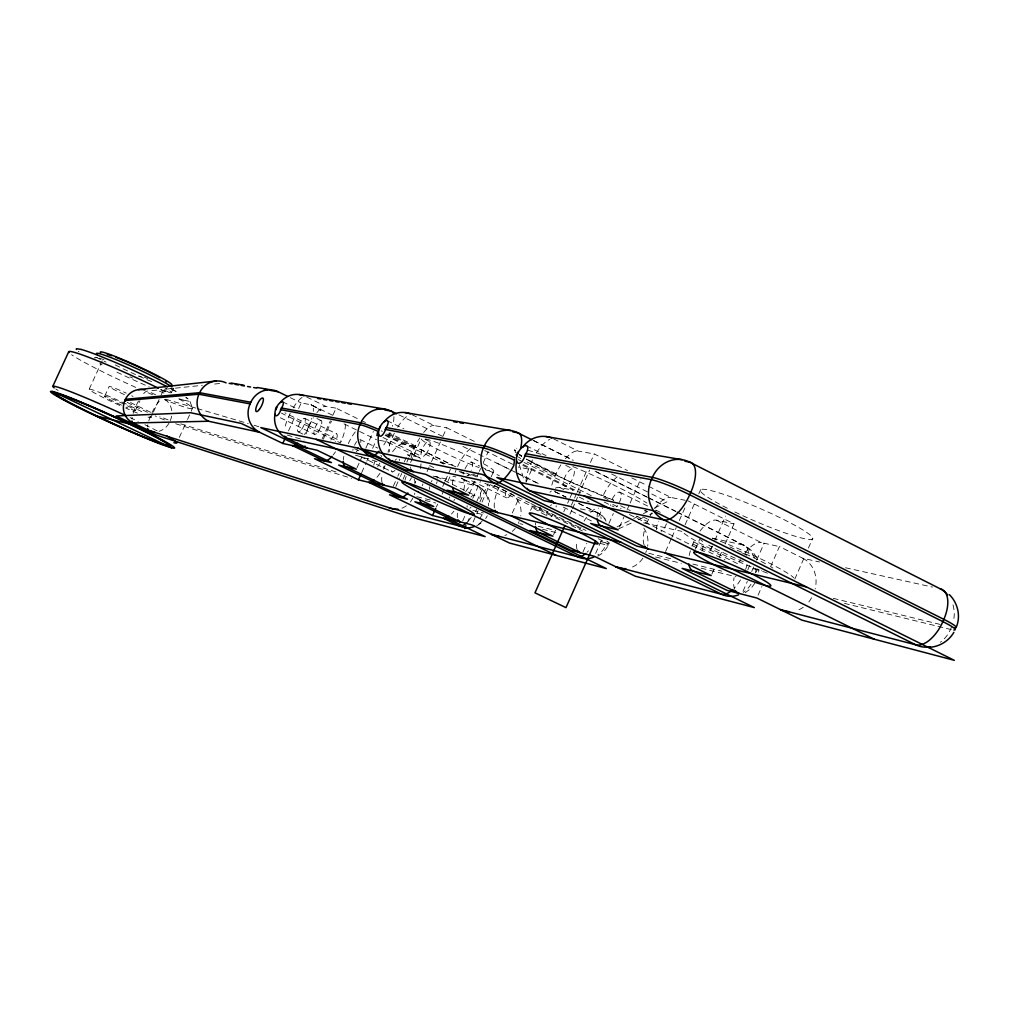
<?xml version="1.0" encoding="UTF-8"?>
<svg xmlns="http://www.w3.org/2000/svg" width="1009" height="1009" viewBox="0 0 1009 1009"><rect width="100%" height="100%" fill="white"/><g stroke="black" fill="none" stroke-linecap="round" stroke-linejoin="round"><path stroke-width="0.75" stroke-dasharray="5 3.75" d="M758.718 572.078L758.743 569.644M171.404 392.602L173.245 388.44M192.467 407.913L191.281 411.205M597.807 556.136C603.041 553.386 606.989 548.593 609.171 543.132M951.474 627.182L950.503 629.414A29.463 25.666 -76.5 0 1 940.388 642.228M742.99 591.299L747.341 581.411M751.692 571.51L754.19 565.86M756.674 560.197L764.128 543.233M758.1 595.146L761.858 586.57M770.649 566.566L779.44 546.575L802.823 558.267L819.611 562M794.777 579.153L805.321 555.127M808.423 548.051L812.762 538.15M665.625 551.482L671.225 538.819M671.855 537.419L676.207 527.568M679.309 520.543L685.527 506.48M685.136 524.705L695.693 500.83M698.796 493.817L700.65 489.605M691.934 546.21A26.94 12.058 -63.4 0 1 692.855 544.015L693.751 541.984A26.94 12.045 -63.4 0 1 694.76 539.815M695.34 549.249L700.233 538.175M711.08 548.946L712.341 546.096M714.864 540.383L725.572 516.103M711.849 574.159L715.015 566.97M719.455 556.905L721.99 551.166M725.156 543.977L734.022 523.86L688.024 500.855M595.613 553.449L601.944 539.184M608.906 523.507L613.346 513.518M619.45 527.064L623.852 517.15M626.98 510.087L629.49 504.424M630.12 503.012L640.791 478.96M646.592 523.797A27.104 11.692 -63.4 0 1 647.513 521.59L648.421 519.559A27.104 11.692 -63.4 0 1 651.839 512.925M538.768 510.781A23.926 9.522 -63.8 0 1 539.588 508.826L540.395 507.022M551.809 485.165A27.457 10.922 -63.5 0 1 555.101 475.907L556.022 473.839A27.457 10.922 -63.5 0 1 560.853 464.884M553.575 534.745L555.48 530.444L535.716 525.739M563.779 511.803L565.065 508.94M567.613 503.201L569.53 498.9M570.161 497.475L572.078 493.174M571.409 505.168L573.944 499.468M574.575 498.055L576.48 493.779M577.11 492.354L587.251 469.589M590.416 462.475L594.213 453.936L627.535 470.598M569.934 514.3L571.851 510.024M572.481 508.586L577.564 497.172M578.207 495.734L589.647 470.03M581.096 526.938L580.301 528.729L539.588 508.826M583.051 551.835L586.822 543.359M598.753 516.507L602.524 508.031M469.299 493.817L476.223 478.367M476.853 476.954L478.745 472.742M479.363 471.342L480.625 468.529M483.147 462.917L488.179 451.679M462.677 520.947L465.843 513.884M472.792 498.358L480.372 481.432M467.217 522.839L470.421 515.687M476.816 501.397L482.579 488.533M475.567 511.702L476.816 508.902M479.943 501.914L488.079 483.74M491.206 476.74L493.716 471.153M473.095 522.019L476.273 514.905M476.916 513.48L478.19 510.63M482.012 502.091L489.655 485.014M494.397 507.868A24.065 9.22 -63.9 0 1 498.433 488.697L499.241 486.893M512.295 513.026L519.156 497.651M526.017 482.277L531.642 469.702L518.185 467.028M518.323 523.318L519.055 521.666M393.346 486.199L397.205 477.635M397.849 476.21L399.135 473.347M404.268 461.933L406.198 457.657M395.881 486.489L399.766 477.875M400.409 476.437L401.708 473.562M406.879 462.072L408.809 457.758M409.465 456.32L413.98 446.268L452.335 465.023L440.996 462.652A21.668 7.807 -64.1 0 0 438.499 462.967M411.117 458.048A24.342 8.602 -63.9 0 1 414.699 447.769L415.519 445.94A24.342 8.602 -63.9 0 1 419.757 437.969M403.058 479.199L404.95 475.012M410.6 462.45L421.27 438.726A39.692 3.557 24.1 0 0 440.807 450.947A39.692 3.557 24.1 0 0 479.073 467.583M427.084 471.556L430.893 463.093M431.524 461.681L440.403 441.917M442.938 436.266L446.747 427.791L477.043 442.749M442.711 486.477L444.628 482.188M445.272 480.751L450.405 469.311M436.38 506.959L437.654 504.122M442.119 494.183L444.023 489.92M447.845 481.394L450.392 475.718L455.929 476.929M530.532 510.377L532.361 506.77L531.428 503.768M345.292 424.184A21.517 7.025 -64.1 0 1 341.105 441.274L340.361 442.913L308.25 427.349A21.605 6.811 -64.2 0 1 304.478 434.526M356.984 467.785L362.017 456.623M365.8 448.248L373.355 431.511M361.663 472.653L366.179 462.627M366.822 461.189L368.121 458.326M372.636 448.299L375.878 441.135M288.498 430.881L295.46 415.519M298.626 408.544L301.149 402.957L310.974 404.71L334.887 416.376M308.25 427.349L309.006 425.71A21.605 6.811 -64.1 0 0 311.806 418.344M306.08 433.971A22.009 7.025 -64.1 0 1 308.905 426.567L309.649 424.915A22.009 7.025 -64.1 0 1 313.446 417.701M322.136 439.016L330.384 420.791M332.92 415.178L336.085 408.178L359.86 419.794M323.309 439.218L331.482 421.144M179.325 437.401L186.867 420.854M187.497 419.479L190.651 412.58M135.471 410.537L139.974 400.687M150.833 417.65L152.737 413.463M153.381 412.076L160.393 396.739M161.024 395.351L163.572 389.764M89.208 389.133L102.678 359.784M104.646 396.285L109.174 386.422A17.027 1.059 24.6 0 1 126.264 393.157M754.858 583.227L750.948 588.461L744.718 593.103M476.727 525.84L483.097 521.804M616.991 526.925L632.328 519.219M633.715 518.525L637.902 516.419M643.477 513.619L647.652 511.513M654.627 508.019L667.176 501.713L650.502 493.401M618.643 528.855L632.643 522.41M638.356 519.774L644.083 517.125M649.796 514.489L652.659 513.165M151.88 390.609L160.381 389.726A42.201 2.901 24.6 0 0 165.072 387.872M164.77 389.26L173.838 388.314M175.402 388.15L202.368 385.324M214.614 384.038L220.29 383.445M306.761 397.067L325.743 406.337L336.085 408.178M411.899 414.611L434.072 425.546L446.747 427.791M553.55 438.827L578.081 451.073L594.213 453.936M138.384 376.054L141.348 376.584M385.135 435.358L402.969 444.074L413.98 446.268M648.573 486.275L670.935 497.45L685.174 500.287M379.51 440.302L386.964 441.791L418.193 457.027A21.303 7.517 -64.1 0 1 420.362 458.969M418.193 457.027L407.485 454.794L413.022 457.493M555.328 488.205A23.926 9.522 -63.8 0 1 559.516 487.41L573.364 490.298L522.801 465.363M700.006 531.112A26.94 12.045 -63.4 0 1 716.478 520.19L734.022 523.86M716.478 520.19L761.454 542.653L779.44 546.575M433.214 476.134L477.522 485.972C484.824 489.668 489.907 497.16 489.882 505.446M580.339 508.826L597.189 512.572A23.283 21.214 -76.5 0 1 606.094 521.161M643.54 522.864L681.87 531.39M712.543 538.201L743.204 545.024A25.919 23.169 -76.6 0 1 754.871 559.238M845.542 567.764L932.505 587.087M646.731 511.197L644.612 510.705A77.201 7.643 23.9 0 0 646.782 511.222M752.954 568.672L761.644 570.728M416.78 496.718L430.414 500.035M472.855 510.39L483.462 512.988M600.809 541.619L606.863 543.094A23.283 21.214 -76.5 0 0 607.62 541.152M648.787 553.323L673.104 559.263M692.855 564.081L721.725 571.119M833.245 598.337L942.381 624.962M425.193 500.451L435.8 503.05M476.689 513.089L482.756 514.577A7.315 2.787 -64.1 0 1 483.298 513.329M519.837 523.684L522.864 524.428M542.539 529.258L559.175 533.345M600.027 543.372L606.081 544.86L606.863 543.094A23.371 1.942 23.9 0 0 606.308 540.837M655.573 557.006L681.39 563.35M701.129 568.193L736.066 576.77M844.457 603.382L950.503 629.414A30.068 3.027 23.1 0 0 951.79 629.717M183.89 400.232L188.986 401.241A63.075 4.339 24.6 0 0 185.858 397.306L189.578 400.359L192.568 408.216M195.721 408.077L163.496 398.58A16.85 15.312 -72.9 0 1 171.82 411.168M197.222 408.519L248.214 423.566M254.054 425.281L259.893 427.009M287.212 435.068L304.075 440.038M355.395 455.173L378.047 461.857M180.762 423.868L338.595 472.716M175.667 423.755L351.473 478.342M116.93 372.17L124.927 375.953A63.744 4.389 24.6 0 0 149.244 386.876M150.644 412.252L136.278 405.391A16.939 1.022 24.5 0 1 130.539 402.553M147.453 412.265L135.698 406.665A16.939 1.009 24.5 0 1 127.222 402.351M155.638 394.809L147.768 391.038A16.888 4.49 -64.5 0 0 141.613 396.096M96.132 357.35L106.021 362.092M163.975 389.941L169.626 392.652M298.336 431.902L305.273 435.257M304.516 418.268L336.401 433.756A7.467 2.434 -64.1 0 1 335.493 441.665M309.649 424.915L289.394 415.09A22.072 1.741 24.4 0 1 284.929 412.845M309.006 425.71L341.105 441.274M308.905 426.567L288.65 416.742A22.072 1.728 24.4 0 1 281.41 413.047M354.638 448.74L358.889 450.796M280.376 417.776L314.707 434.4M360.554 456.598L392.224 471.935M463.736 490.134A21.176 7.807 -64.1 0 0 461.454 478.14L477.522 485.972A21.126 19.549 -76.5 0 1 488.47 505.875M290.315 397.685L301.149 402.957M344.031 423.868L358.157 430.755M359.57 431.436L376.521 439.71M429.632 465.59L433.782 467.621M282.596 401.822L296.305 408.494M316.889 418.495L321.001 420.501M359.91 439.432L377.795 448.122M436.544 476.702L474.268 495.066M415.519 445.94L393.434 435.131A24.418 2.132 24.2 0 1 389.045 432.924M472.88 473.99L481.205 478.064M361.26 420.476L365.447 422.531M494.486 485.644L509.873 493.161A21.719 20.003 -76.5 0 1 520.783 515.902M455.866 466.877L389.373 434.349A23.951 2.056 24.3 0 0 385.514 432.508M471.43 474.482L475.68 476.563M494.069 485.556L529.448 502.86M530.86 503.541L542.186 509.078M543.599 509.772L586.04 530.532M414.699 447.769L392.615 436.973A24.418 2.119 24.2 0 1 386.245 433.706M466.511 473.095L473.448 476.488M490.097 484.635L498.433 488.697M445.146 463.837L388.541 436.178A23.951 2.043 24.3 0 0 384.694 434.337M460.722 471.455L469.21 475.605M484.774 483.21L582.42 530.936M440.996 462.652L443.783 464.014M459.12 471.518L467.482 475.605M382.979 437.515L422.14 456.636M471.594 480.788L506.581 497.866M410.411 453.23L419.416 457.632M496.958 463.181L509.646 469.425M511.046 470.118L515.284 472.199L510.995 470.144M516.684 472.893L539.247 483.979L516.646 472.918M554.748 491.597L566.036 497.147M578.725 503.39L601.654 515.057L607.809 521.855M387.153 420.69L403.915 428.913M424.865 439.192L429.052 441.248M464.922 469.059A8.413 3.103 -63.9 0 1 471.468 462.059L479.843 466.171M481.243 466.864L499.405 475.781M563.325 507.136L594.415 522.397M523.078 464.455L580.73 492.922M484.724 450.531L512.61 464.279M559.516 487.41L566.566 490.891M579.254 497.147L589.13 502.015M398.971 414.888L442.358 436.279M462.954 446.483L509.583 469.437M554.799 491.698L566.099 497.26M578.813 503.529L597.189 512.572A23.295 9.598 -63.9 0 1 601.137 518.55M556.022 473.839L531.617 461.756A27.584 2.712 24 0 1 526.294 459.032M608.086 499.594L602.512 496.844A27.281 11.313 -63.5 0 1 619.829 475.353M620.598 505.786L630.335 510.604M642.859 516.797L648.421 519.559M693.751 541.984L738.512 564.132A26.764 12.398 -63.3 0 1 740.644 559.781M555.101 475.907L530.696 463.825A27.584 2.699 24 0 1 525.374 461.1M612.74 504.399L621.077 508.523M636.389 516.091L647.513 521.59M692.855 544.015L725.03 559.919M518.374 459.637L522.586 461.718M523.986 462.412L591.476 495.76M604.126 502.015L613.964 506.871M629.427 514.514L706.754 552.73M646.517 496.769L593.078 470.144M647.917 497.462L675.828 511.336M677.228 512.03L744.226 545.352C750.128 548.429 755.06 553.575 757.305 559.894M533.017 440.378L572.507 460.041M596.496 471.985L647.274 497.26M648.686 497.967L675.488 511.311M676.9 512.017L743.204 545.024A25.931 11.894 -63.5 0 1 748.615 555.858M526.383 445.814L546.058 455.589M565.734 465.363L572.759 468.844M619.627 492.127L647.664 506.051M656.077 510.226L660.29 512.32M729.898 546.891L734.123 548.984M742.586 553.184L746.811 555.291M631.798 477.9L647.173 485.581M611.631 474.016L649.115 492.707M533.887 440.643L573.352 460.318M170.95 388.742L177.458 392.274A63.693 4.377 24.6 0 0 171.681 389.133M312.084 405.265L320.912 410.449L310.974 404.71A21.605 6.811 -64.1 0 1 313.282 411.357M461.454 478.14L467.76 482.088L463.989 479.603M519.774 454.693L521.64 456.043A77.201 7.643 23.9 0 1 519.698 454.668M515.599 452.7L514.666 449.699L515.334 450.834A77.201 7.643 23.9 0 1 516.835 448.223M519.32 464.708L524.44 481.217M132.747 378.085A42.201 2.901 24.6 0 1 130.047 376.849M95.06 358.208A42.201 2.901 24.6 0 1 97.242 357.577M99.26 358.132A42.201 2.901 24.6 0 1 105.226 360.175M144.312 377.126A42.201 2.901 24.6 0 1 147.617 378.716M121.433 405.113A17.027 0.996 24.6 0 1 105.428 396.386A17.027 0.996 24.6 0 1 130.716 407.459A17.027 0.996 24.6 0 1 125.974 407.106M124.41 394.633A17.027 1.059 24.6 0 1 109.123 386.447M131.687 395.755A17.027 1.059 24.6 0 1 132.974 396.398M149.849 416.339A34.066 1.98 24.6 0 1 146.028 416.402M137.401 413.085A34.066 1.98 24.6 0 1 125.81 408.141M119.756 405.429A34.066 1.98 24.6 0 1 91.415 389.512A34.066 1.98 24.6 0 1 141.727 411.685M173.233 388.604A42.201 2.964 24.6 0 1 170.256 388.402M151.59 381.579A42.201 2.964 24.6 0 1 114.307 364.413M58.106 390.433A68.158 3.683 24.5 0 1 55.836 389.007M130.085 417.612A68.158 3.683 24.5 0 1 138.208 421.485M144.88 424.726A68.158 3.683 24.5 0 1 158.476 431.587M178.782 398.845A68.095 4.553 24.6 0 1 164.795 399.804M152.536 394.721A68.095 4.553 24.6 0 1 147.806 392.69M135.786 387.406A68.095 4.553 24.6 0 1 71.614 354.714M160.973 389.524A68.095 4.553 24.6 0 1 168.617 393.409M183.739 400.195A63.075 4.339 24.6 0 1 179.539 398.87M164.063 393.056A59.947 4.124 24.6 0 1 156.912 390.13M102.111 364.854A63.731 4.377 24.6 0 1 99.841 363.694M79.043 351.851A63.681 4.377 24.6 0 1 78.261 351.283M423.666 432.47A24.342 8.602 -63.9 0 1 434.072 425.546M643.767 528.035A23.989 21.744 -76.6 0 1 647.652 546.222M646.542 550.586A23.989 21.744 -76.6 0 1 645.747 552.579M535.502 524.781A23.926 9.522 -63.8 0 1 535.602 522.965M549.968 492.342A23.926 9.522 -63.8 0 1 551.355 491.005M457.619 466.524A24.203 8.917 -63.9 0 1 471.14 448.072M410.524 468.277A24.342 8.602 -63.9 0 1 410.285 466.99M394.368 433.164A24.418 8.425 -63.9 0 0 393.434 435.131L392.615 436.973A24.418 8.425 -63.9 0 0 388.099 452.41M397.685 427.148A24.418 8.425 -63.9 0 1 406.841 416.402M382.297 431.461A24.418 2.119 24.2 0 1 381.263 430.818M747.127 564.826A25.931 11.894 -63.5 0 1 745.601 569.341M755.981 569.517A25.919 23.169 -76.6 0 1 755.678 572.027M576.984 549.161A23.8 9.813 -63.8 0 1 576.631 540.887M584.097 521.111A23.8 9.813 -63.8 0 1 586.57 517.314M590.694 512.37A23.8 9.813 -63.8 0 1 596.117 508.296M452.448 484.37A24.203 8.917 -63.9 0 1 453.81 476.525M455.16 472.351A24.203 8.917 -63.9 0 1 455.954 470.32M740.492 579.91A25.931 11.894 -63.5 0 1 734.565 587.818M642.859 558.204A23.989 21.744 -76.5 0 1 630.221 567.815M750.986 584.274A25.919 23.169 -76.5 0 1 743.318 592.371M556.199 505.723A8.324 3.317 -63.8 0 1 556.085 507.035M552.856 514.716A8.324 3.317 -63.8 0 1 550.927 516.923M546.764 515.952A8.324 3.317 -63.8 0 1 547.37 511.904M550.548 505.786A8.324 3.317 -63.8 0 1 551.507 504.677M511.286 494.385A8.375 3.216 -63.9 0 1 506.291 497.752A8.375 3.216 -63.9 0 1 505.963 491.66M471.468 462.059A8.413 3.103 -63.9 0 1 471.165 470.371M468.769 474.457A8.413 3.103 -63.9 0 1 467.81 475.605M463.459 474.016A8.413 3.103 -63.9 0 1 463.699 472.641M545.554 515.057A37.648 3.153 23.9 0 1 539.449 507.54M527.808 450.241A77.201 7.643 23.9 0 1 542.464 454.857M572.822 466.549A77.201 7.643 23.9 0 1 646.946 503.113M655.636 510.213A77.201 7.643 23.9 0 1 655.938 511.197M386.964 441.791A21.391 7.315 -64.1 0 1 389.197 451.881M420.993 463.837A21.303 7.517 -64.1 0 1 419.731 470.812M131.914 418.987A16.888 4.49 -64.5 0 1 132.129 417.322M133.112 413.387A16.888 4.49 -64.5 0 1 135.698 406.665L136.278 405.391A16.888 4.49 -64.5 0 1 138.536 400.939M151.955 412.87A16.863 4.578 -64.5 0 1 160.809 399.69M171.631 416.149A16.85 15.312 -72.9 0 1 170.244 420.614M477.522 485.972A21.126 7.908 -64.1 0 1 479.01 501.309M164.417 419.921A16.888 1.009 24.5 0 1 155.184 415.91M168.087 419.87A16.888 1.022 24.5 0 1 159.851 416.477M335.48 451.78A21.517 7.025 -64.2 0 1 333.159 454.971M384.025 466.234A21.391 7.315 -64.1 0 1 383.117 468.012M379.977 473.284A21.391 7.315 -64.1 0 1 376.458 477.825M415.481 481.47A21.303 7.517 -64.1 0 1 414.585 483.248M453.873 511.159A21.176 7.807 -64.1 0 1 451.477 514.01M471.228 517.377A21.126 7.908 -64.1 0 1 467.646 521.817M482.39 520.745A21.126 19.549 -76.5 0 1 477.421 524.983M414.157 479.275A19.877 17.96 -74.4 0 1 415.292 483.071M414.813 493.161A19.877 17.96 -74.4 0 1 414.371 494.498M168.982 423.225A16.863 15.312 -72.8 0 1 159.17 431.272M412.757 498.206A19.877 17.96 -74.3 0 1 410.36 501.99M406.375 505.799A19.877 17.96 -74.3 0 1 401.632 508.284M147.629 426.441A16.863 4.578 -64.5 0 1 147.844 424.776M148.802 420.841A16.863 4.578 -64.5 0 1 150.391 416.414M330.889 440.038A7.467 2.434 -64.1 0 1 336.514 433.794M380.797 455.299A7.429 2.535 -64.1 0 1 381.478 456.623M379.8 463.131A7.429 2.535 -64.1 0 1 377.593 466.662M373.759 465.187A7.429 2.535 -64.1 0 1 375.007 461.416M411.42 477.711A7.391 2.611 -64.1 0 1 409.73 480.738M404.975 480.297A7.391 2.611 -64.1 0 1 406.211 476.525M454.554 499.367A7.353 2.712 -64.1 0 1 453.911 500.578M449.207 498.08A7.353 2.712 -64.1 0 1 449.737 496.882M480.322 518.147A7.227 2.434 -44.8 0 1 482.34 514.577M487.246 515.826A7.315 3.103 -66.7 0 1 485.581 518.538M727.3 508.233A61.284 6.798 23.4 0 1 727.514 495.659A61.284 6.798 23.4 0 1 812.712 537.986A61.284 6.798 23.4 0 1 733.152 511.147M767.395 573.137A61.347 5.903 23.6 0 1 710.298 548.555A61.347 5.903 23.6 0 1 682.273 530.797M712.165 538.125A61.347 5.903 23.6 0 1 793.944 577.93M392.615 451.717A21.782 7.555 -64.1 0 1 402.969 444.074M316.889 412.694A22.009 7.025 -64.1 0 1 325.743 406.337M483.5 463.711A39.692 3.557 24.1 0 1 485.152 469.677M425.558 438.877A39.692 3.557 24.1 0 1 478.089 460.823M348.294 443.657A21.895 7.29 -64.1 0 1 355.546 431.537M290.239 413.299A22.059 6.886 -64.1 0 0 289.394 415.09L288.65 416.742A22.059 6.886 -64.1 0 0 284.488 429.607M293.203 407.85A22.059 6.886 -64.1 0 1 302.183 397.357M393.939 416.667A23.951 8.11 -63.9 0 1 392.4 426.239M390.079 432.71A23.951 8.11 -63.9 0 1 389.373 434.349L388.541 436.178A23.951 8.11 -64 0 1 383.079 446.054M598.261 538.692A23.371 1.917 23.9 0 1 606.081 544.86A23.283 21.214 -76.5 0 1 597.832 554.925M457.43 517.617A21.555 8.059 -64.1 0 1 457.43 513.127M422.216 485.808A21.668 7.807 -64.1 0 1 422.922 483.979M465.679 491.736A21.555 8.059 -64.1 0 1 475.062 481.772M381.957 482.289A21.782 7.555 -64.1 0 1 382.171 474.898M383.66 469.336A21.782 7.555 -64.1 0 1 385.047 465.628M343.35 459.751A21.895 7.29 -64.1 0 1 343.842 456.383M588.436 550.775A23.295 9.598 -63.9 0 1 587.049 552.251M515.208 528.401A21.719 20.016 -76.5 0 1 512.269 531.402M506.821 534.72A21.719 20.016 -76.5 0 1 504.828 535.413M470.976 497.084A7.492 2.813 -64.1 0 1 475.1 499.329M471.026 507.186A7.492 2.813 -64.1 0 1 469.778 508.246M467.142 507.224A7.492 2.813 -64.1 0 1 467.129 505.66M435.674 476.803A7.53 2.724 -64.1 0 1 437.528 478.152M437.124 481.608A7.53 2.724 -64.1 0 1 436.443 483.563M429.493 489.352A7.53 2.724 -64.1 0 1 429.519 486.779M431.36 481.709A7.53 2.724 -64.1 0 1 432.079 480.461M399.287 459.196A7.567 2.636 -64.1 0 1 399.387 460.583M394.998 470.333A7.567 2.636 -64.1 0 1 391.328 468.933M395.238 460.268A7.567 2.636 -64.1 0 1 396.474 458.981M360.743 440.441A7.618 2.535 -64.1 0 1 360.743 442.396M357.627 450.001A7.618 2.535 -64.1 0 1 356.391 451.628M352.847 450.279A7.618 2.535 -64.1 0 1 353.1 449.043M354.537 445.196A7.618 2.535 -64.1 0 1 356.77 441.576M744.756 553.336A26.764 12.398 -63.3 0 1 761.454 542.653M654.69 508.599A27.104 11.692 -63.4 0 1 670.935 497.45M565.418 458.704A27.457 10.922 -63.5 0 1 578.081 451.073M802.823 558.267A26.991 23.939 -76.6 0 1 815.133 588.878M689.235 555.492A26.94 12.058 -63.4 0 1 690.358 550.813M644.095 544.81A27.104 11.692 -63.4 0 1 644.978 528.426M532.475 459.915A27.546 10.721 -63.5 0 0 531.617 461.756L530.696 463.825A27.546 10.721 -63.5 0 0 525.966 482.037M536.41 452.839A27.546 10.721 -63.5 0 1 549.842 439.382M521.703 456.421A27.584 2.712 24 0 1 519.395 454.933M520.783 458.502A27.584 2.699 24 0 1 518.462 457.001M734.703 589.306A26.764 12.411 -63.4 0 1 734.085 577.589M597.139 517.024A27.281 11.313 -63.5 0 1 598.362 508.12M811.589 597.732A26.991 23.939 -76.5 0 1 807.175 603.861M803.252 607.279A26.991 23.939 -76.5 0 1 796.341 610.722M952.975 604.845A29.463 25.654 -76.6 0 1 953.202 622.112M743.318 561.672A41.974 4.036 23.6 0 1 708.659 545.15M702.743 541.455A41.974 4.036 23.6 0 1 700.549 539.638M737.226 550.283A41.974 4.036 23.6 0 1 766.146 564.094M770.926 566.844A41.974 4.036 23.6 0 1 772.869 568.08M757.582 568.925A9.308 4.326 -63.3 0 1 755.577 572.746M747.808 570.022A9.308 4.326 -63.3 0 1 749.851 565.368M712.581 538.377A9.371 4.2 -63.4 0 1 712.859 538.73M712.329 546.5A9.371 4.2 -63.4 0 1 708.696 552.453M702.201 550.939A9.371 4.2 -63.4 0 1 704.824 543.056M666.508 523.797A9.434 4.074 -63.4 0 1 661.147 531.365M656.582 529.763A9.434 4.074 -63.4 0 1 658.789 521.249M612.198 499.152A9.485 3.948 -63.5 0 1 619.98 492.241A9.485 3.948 -63.5 0 1 619.412 502.368M617.558 505.471A9.485 3.948 -63.5 0 1 616.461 506.859M610.306 505.534A9.485 3.948 -63.5 0 1 610.395 504.765M613.749 500.313L566.163 479.906L526.421 459.095A77.201 7.643 23.9 0 0 613.749 500.313M425.672 454.378A8.463 2.989 -63.9 0 0 429.544 441.488A8.463 2.989 -63.9 0 0 421.585 450.96A8.463 2.989 -63.9 0 0 425.672 454.378M301.615 429.393A7.504 2.359 -64.2 0 0 304.718 418.344A7.504 2.359 -64.2 0 0 297.97 427.526A7.504 2.359 -64.2 0 0 301.615 429.393M318.075 431.839A7.656 2.447 -64.1 0 0 321.215 420.576A7.656 2.447 -64.1 0 0 314.291 429.935A7.656 2.447 -64.1 0 0 318.075 431.839M569.328 483.74A9.548 3.809 -63.5 0 0 573.402 469.135A9.548 3.809 -63.5 0 0 563.981 479.729A9.548 3.809 -63.5 0 0 569.328 483.74"/><path stroke-width="1.5" d="M513.934 464.43L514.628 459.511M376.887 435.598L377.58 432.369M956.191 627.396C960.984 616.411 957.882 602.978 949.406 594.679M595.587 540.988L565.986 607.632L534.984 592.838L564.851 525.727M464.657 528.552L465.944 525.689M432.558 515.473L451.212 520.266L485.165 536.624L404.975 515.485L156.874 435.27L116.161 415.973L190.524 412.719L241.201 423.427L282.797 443.443L299.307 447.126L331.457 462.601L314.493 458.691L358.422 479.817L376.029 484.068L407.535 499.241L389.499 494.763L432.558 515.473L435.749 508.372M358.422 479.817L361.008 474.091M282.797 443.443L285.963 436.468M131.914 421.005A16.888 4.49 -64.5 0 0 133.15 422.985L208.598 421.245L259.691 432.319A21.466 20.394 -79.2 0 1 250.081 403.89L250.825 402.263A21.466 20.394 -79.3 0 1 278.118 391.732L287.603 396.36M52.834 386.258L68.738 351.687M953.846 632.34C948.637 641.409 938.584 647.185 928.154 647.387M522.876 446.962L522.75 447.037A27.533 25.275 -78.8 0 1 551.809 438.032M216.216 380.998L138.283 389.651M168.617 445.864L163.635 444.603A63.163 3.292 24.5 0 1 143.946 437.061A60.023 3.128 24.5 0 1 136.82 434.072L131.763 431.902A63.819 3.33 24.5 0 1 104.822 419.82L89.12 412.404A63.807 3.33 24.5 0 1 67.679 401.582L59.506 396.966A63.756 3.33 24.5 0 1 56.012 393.649L60.426 394.633A63.731 3.33 24.5 0 1 77.693 401.103L92.525 407.321A63.756 3.33 24.5 0 1 120.588 419.908L136.858 427.614A63.769 3.33 24.5 0 1 158.451 438.562L160.078 439.445A60.199 3.141 24.5 0 1 165.274 442.447A63.151 3.292 24.5 0 1 168.604 445.864M384.946 409.112L299.118 394.532M510.97 430.553L405.038 412.555M682.261 459.7L545.957 436.531M231.086 383.054L243.938 385.236M257.144 387.481L270.727 389.802M229.157 383.357L232.221 383.887M235.274 384.404L238.338 384.933M241.403 385.451L244.455 385.98M247.52 386.497L250.585 387.027M253.637 387.544L256.702 388.074M264.345 389.386L267.41 389.903M270.475 390.42L278.118 391.732M317.608 398.492L320.673 399.009M323.725 399.526L326.777 400.056M329.829 400.573L332.882 401.09M335.934 401.62L338.986 402.137M342.038 402.667L345.091 403.184M348.143 403.701L351.195 404.231M377.152 408.67L380.204 409.187M384.782 409.969L390.887 411.016L396.537 413.791M453.823 421.775L456.926 422.304M460.041 422.834L463.144 423.364M512.837 431.865L517.491 432.659L531.604 439.684M684.909 461.277L689.551 462.072L940.136 588.777A29.463 25.654 -76.6 0 1 947.792 594.944M250.825 402.263L199.656 392.703L125.482 399.261L124.902 400.548A16.901 16.787 78.6 0 0 133.15 422.985L148.928 430.465L388.806 507.615L459.587 526.042A21.126 19.549 -76.5 0 0 474.47 526.471M250.081 403.89L198.962 394.242L124.902 400.548A16.939 1.009 24.5 0 0 125.444 401.267M96.435 415.985L136.543 425.647M621.014 542.287L488.709 510.44L447 490.197L468.668 495.217L425.811 474.381L404.811 469.727L362.155 449.018L482.579 474.495L754.354 607.607L635.292 576.215L594.339 556.3L570.728 550.246L529.952 530.457L552.932 536.17L511.046 515.813M806.468 586.948L636.679 546.071L590.669 523.507L618.202 529.889L570.779 506.594L544.065 500.653L496.869 477.509L652.167 510.365L954.312 660.327L801.878 620.131L756.838 598.009L726.972 590.341L682.109 568.344L711.219 575.584L665.007 552.882M81.199 349.442L76.671 348.723A63.681 4.377 24.6 0 0 76.407 349.518M52.594 391.479L171.58 447.819M316.158 439.293L556.06 555.316M584.186 495.987L874.412 639.252M107.231 354.386A34.029 2.422 24.6 0 1 111.646 355.736M116.01 357.325A34.029 2.422 24.6 0 1 159.964 377.681M165.854 381.339A34.029 2.422 24.6 0 1 166.548 381.919M97.217 354.525A42.201 2.964 24.6 0 1 125.961 363.808A42.201 2.964 24.6 0 1 171.845 387.002M100.484 352.62A39.755 2.825 24.6 0 1 101.215 351.901A37.812 2.686 24.6 0 1 102.792 352.179A39.755 2.825 24.6 0 1 117.448 357.375A37.774 2.686 24.6 0 1 122.177 359.318A39.755 2.825 24.6 0 1 144.88 369.521A37.762 2.686 24.6 0 1 149.937 371.955A39.439 2.813 24.6 0 1 171.101 385.085M166.624 435.938A68.158 3.683 24.5 0 1 173.901 442.711M54.196 387.872A68.158 3.683 24.5 0 1 126.15 415.771M69.041 352.557A68.095 4.553 24.6 0 1 95.3 359.872A68.095 4.553 24.6 0 1 158.337 388.213M81.212 349.442A63.655 4.377 24.6 0 1 98.617 355.546L113.475 361.638A63.681 4.377 24.6 0 1 141.525 374.188L157.732 381.982A63.693 4.377 24.6 0 1 167.355 386.863M577.463 550.283A23.8 9.813 -63.8 0 0 580.339 552.718L539.298 532.777A23.926 9.522 -63.8 0 1 535.552 526.458M495.116 510.277A24.065 9.22 -63.9 0 0 497.79 512.622L455.816 492.241A24.203 8.917 -63.9 0 1 452.574 487.536M410.903 469.362A24.342 8.602 -63.9 0 0 413.362 471.619L391.088 460.81A24.418 8.425 -63.9 0 1 388.692 458.603M625.794 568.622A23.989 21.744 -76.5 0 1 615.692 566.68L721.536 594.238A25.919 23.169 -76.5 0 0 738.512 594.894M514.905 457.935A26.776 2.56 24 0 0 484.333 445.94L386.006 427.551A8.513 2.888 -63.9 0 1 385.173 429.405L483.425 447.971A26.776 2.535 24 0 1 513.997 459.978M732.938 589.445A25.931 11.894 -63.5 0 1 721.536 594.238L494.839 483.298L391.088 460.81A24.418 22.816 -78.9 0 1 378.69 433.92A8.362 4.402 -59.8 0 1 379.548 428.396A8.45 1.841 -64.6 0 1 380.343 426.53A8.387 4.528 -65.7 0 1 384.152 421.775M513.884 465.401A26.751 10.115 -63.6 0 1 494.839 483.298A26.738 24.657 -78.7 0 1 483.425 447.971L484.333 445.94A26.738 24.657 -78.8 0 1 517.491 432.659A26.751 10.115 -63.6 0 1 520.833 447.466M379.22 429.292A24.418 2.119 24.2 0 1 379.535 428.396M384.152 421.812A24.418 22.816 -79 0 1 410.31 413.904M385.476 429.557A8.375 3.418 -73.2 0 1 378.589 434.488M384.555 421.245A8.375 3.191 -54 0 1 386.397 427.551M380.09 427.475A24.418 2.132 24.2 0 1 380.368 426.542M297.642 443.216A21.605 6.811 -64.2 0 1 292.446 445.587L324.406 460.974A21.517 7.025 -64.2 0 0 331.986 456.371M374.137 480.082A21.391 7.315 -64.1 0 1 368.714 482.302L400.043 497.374A21.303 7.517 -64.1 0 0 407.888 492.985M449.106 516.204A21.176 7.807 -64.1 0 1 443.456 518.273L459.587 526.042A21.126 7.908 -64.1 0 0 466.448 523.003M208.611 421.232A20.369 19.865 -84.9 0 1 198.924 394.216L199.656 392.703A20.369 19.865 -85 0 1 226.092 382.865M126.024 399.993A16.939 1.022 24.5 0 1 125.482 399.261A16.901 16.787 78.3 0 1 144.88 390.004M397.975 509.141A19.877 17.96 -74.3 0 1 388.818 507.59M154.491 431.852A16.863 15.312 -72.8 0 1 148.928 430.465A16.863 4.578 -64.5 0 1 147.655 428.472M458.036 519.786A21.555 8.059 -64.1 0 0 460.331 521.918L422.557 503.718A21.668 7.807 -64.1 0 1 419.794 499.455M382.272 483.273A21.782 7.555 -64.1 0 0 384.404 485.316L345.847 466.738A21.895 7.29 -64.1 0 1 343.287 461.252M304.945 445.991A22.009 7.025 -64.1 0 0 306.9 447.971L286.48 438.133A22.059 6.886 -64.1 0 1 284.576 436.178M498.749 536.157A21.719 20.016 -76.5 0 1 491.471 534.341L577.552 556.754A23.283 21.214 -76.5 0 0 593.847 557.107M379.069 429.594A23.951 2.056 24.3 0 0 360.793 422.834L281.271 407.964A7.694 2.359 -64.1 0 1 280.515 409.641L359.973 424.65A23.951 2.043 24.3 0 1 378.249 431.423M585.661 553.537A23.295 9.598 -63.9 0 1 577.552 556.754L370.454 456.333L286.48 438.133A22.059 20.899 -79.1 0 1 275.066 413.791A7.58 3.759 -60.3 0 1 275.962 408.822A7.631 1.4 -64.7 0 1 276.668 407.132A7.58 3.859 -65.9 0 1 280.035 402.831A22.059 20.886 -79.2 0 1 303.949 395.755M379.132 451.174A23.951 8.11 -64 0 1 370.454 456.333A23.951 22.438 -78.9 0 1 359.973 424.65L360.793 422.834A23.951 22.438 -79 0 1 390.887 411.016A23.951 8.11 -63.9 0 1 393.523 413.791M275.987 409.692A22.072 1.728 24.4 0 1 275.936 408.822M280.792 409.78A7.567 2.838 -73.4 0 1 274.965 414.333M280.401 402.326A7.567 2.649 -54.3 0 1 281.637 407.951M276.743 408.027A22.072 1.741 24.4 0 1 276.693 407.157M735.372 590.593A26.764 12.411 -63.4 0 0 739.118 593.456L693.94 571.283A26.94 12.058 -63.4 0 1 688.87 563.968M644.688 546.083A27.104 11.692 -63.4 0 0 648.194 548.833L601.856 526.093A27.281 11.313 -63.5 0 1 597.24 518.929M551.683 500.426A27.457 10.922 -63.5 0 0 554.925 503.062L530.267 490.967A27.546 10.721 -63.5 0 1 527.102 488.356M789.038 611.719A26.991 23.939 -76.5 0 1 780.335 609.55L915.781 644.814A29.463 25.666 -76.5 0 0 930.336 646.693M940.136 588.777A29.501 15.362 -62.7 0 1 943.856 619.362L942.873 621.62A29.501 15.362 -62.7 0 1 915.781 644.814L663.935 519.938L530.267 490.967A27.533 25.275 -78.7 0 1 516.633 460.709A9.472 5.335 -59.1 0 1 517.453 454.454A9.535 2.497 -64.3 0 1 518.323 452.347A9.447 5.474 -65.2 0 1 522.75 446.987M955.006 627.787A30.056 3.052 23.1 0 0 943.856 619.362L690.749 492.43A30.711 3.33 23.6 0 0 652.382 477.371L525.563 453.646A9.611 3.67 -63.5 0 1 524.617 455.753L651.36 479.691A30.711 3.304 23.6 0 1 689.715 494.763L942.873 621.62A30.068 3.027 23.1 0 1 953.858 630.02M516.936 455.816A27.584 2.699 24 0 1 517.415 454.454M524.957 455.891A9.459 4.263 -73 0 1 516.558 461.327M523.192 446.432A9.459 3.973 -53.3 0 1 525.992 453.659M517.869 453.735A27.584 2.712 24 0 1 518.349 452.36M690.749 492.43L689.715 494.763A30.56 13.18 -63.1 0 1 663.935 519.938A30.535 27.546 -78.5 0 1 651.36 479.691L652.382 477.371A30.535 27.546 -78.6 0 1 689.551 462.072A30.56 13.18 -63.1 0 1 690.749 492.43M358.182 448.173L260.789 427.576L299.913 446.419L317.066 450.228L356.354 469.172L338.633 465.073L376.95 483.525L395.238 487.927L433.731 506.493L414.888 501.801L452.448 519.887L471.821 524.857L509.52 543.044L606.321 568.572L358.182 448.173M78.778 407.422A64.008 3.342 24.5 0 0 170.458 446.47A64.008 3.342 24.5 0 0 88.174 405.366A64.008 3.342 24.5 0 0 78.778 407.422M76.507 406.564A68.171 3.557 24.5 0 0 174.216 448.198A68.171 3.557 24.5 0 0 86.66 404.445A68.171 3.557 24.5 0 0 76.507 406.564M259.439 409.351A7.542 2.258 -64.2 0 0 262.958 398.076A7.542 2.258 -64.2 0 0 256.261 406.955A7.542 2.258 -64.2 0 0 259.439 409.351M545.364 523.217A37.648 3.065 23.9 0 0 598.097 543.737A37.648 3.065 23.9 0 0 547.584 518.399A37.648 3.065 23.9 0 0 545.364 523.217M711.408 563.514A41.987 3.822 23.6 0 0 770.788 585.901A41.987 3.822 23.6 0 0 714.813 557.763A41.987 3.822 23.6 0 0 711.408 563.514M418.596 492.228A39.729 2.926 24.2 0 0 474.318 514.502A39.729 2.926 24.2 0 0 421.308 487.902A39.729 2.926 24.2 0 0 418.596 492.228"/></g></svg>
